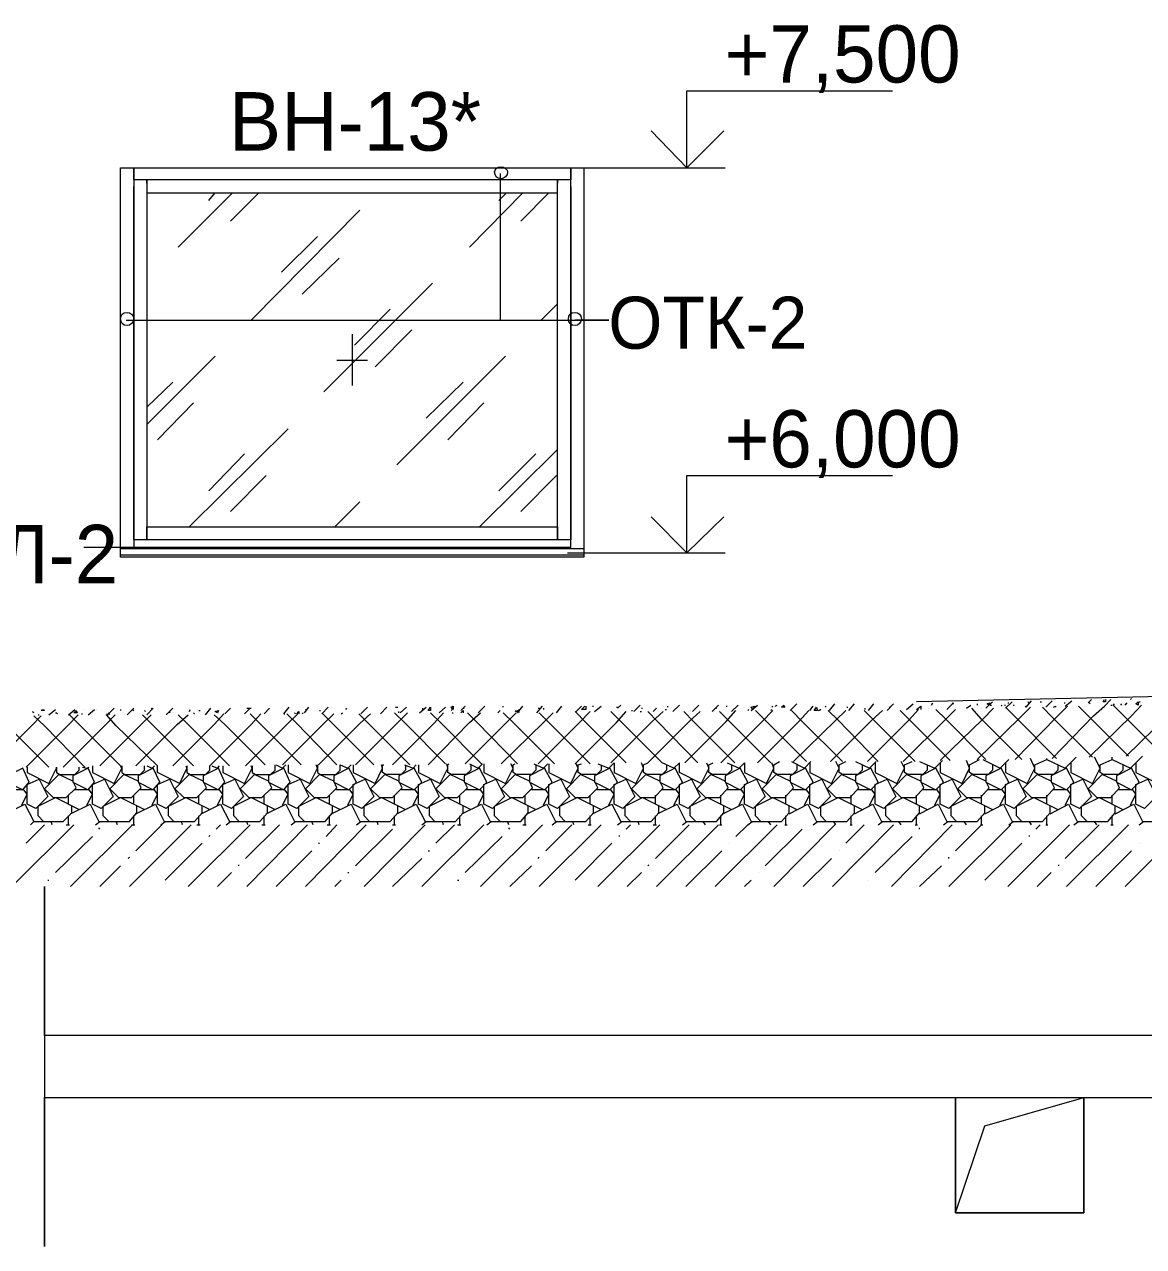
# Model space of a CAD drawing. Header units: millimetres. Extents: x 2294 to 908349, y -83289 to 219220.
# Drawn here: x 433503 to 438004, y -81606 to -76693 of the extents above; entities that cross this region are included whole.
import ezdxf

# ---------------------------------------------------------------- set-up
doc = ezdxf.new("R2010")
doc.units = ezdxf.units.MM
doc.layers.add('PDF _Геометрия', color=7, linetype='Continuous')
doc.layers.add('PDF _Текст', color=7, linetype='Continuous')

msp = doc.modelspace()

# ---------------------------------------------------------------- linework, layer by layer
at = {"layer": 'PDF _Геометрия', "lineweight": 9}
for points in [[(435595.1, -77269.6), (435800.5, -77269.6), (436167.7, -77269.6), (436167.7, -76959.2), (436994, -76959.2)], [(433890.1, -78821.5), (433890.1, -78817.2), (433890.1, -78738.5), (433890.1, -77343.9), (433890.1, -77269.6), (433942.6, -77269.6), (433942.6, -77343.9), (433942.6, -78738.5), (433942.6, -78795.3), (435700, -78795.3), (435700, -78738.5), (435700, -77343.9), (435700, -77269.6), (435752.4, -77269.6), (435752.4, -77343.9), (435752.4, -78738.5), (435752.4, -78817.2), (435752.4, -78821.5)], [(436010.4, -77269.6), (436320.7, -77269.6)], [(433995.1, -77330.8), (433995.1, -77317.7), (433995.1, -77370.2), (435647.5, -77370.2), (435647.5, -77317.7), (435647.5, -77330.8)], [(435647.5, -77317.7), (433995.1, -77317.7)], [(435415.8, -77291.5), (435415.8, -77881.6), (435853, -77881.6), (435717.5, -77881.6)], [(433995.1, -77343.9), (433995.1, -78764.7), (433942.6, -78764.7), (433942.6, -77343.9)], [(434121.8, -77588.8), (434340.4, -77370.2)], [(434244.2, -77400.8), (434270.5, -77370.2)], [(434331.7, -77483.8), (434445.3, -77370.2)], [(435293.4, -77588.8), (435507.6, -77370.2)], [(435411.4, -77400.8), (435442, -77370.2)], [(435498.9, -77483.8), (435612.5, -77370.2)], [(435700, -77343.9), (435700, -78764.7), (435647.5, -78764.7), (435647.5, -77343.9)], [(434414.7, -77881.6), (434851.9, -77440.1)], [(434537.1, -77689.3), (434681.4, -77545)], [(434620.2, -77776.7), (434768.8, -77632.5)], [(434707.6, -78170.2), (435144.8, -77733)], [(435581.9, -77881.6), (435647.5, -77816.1)], [(434830, -77982.2), (434974.3, -77837.9)], [(433912, -77881.6), (435853, -77881.6)], [(434913.1, -78069.6), (435061.7, -77921)], [(434821.3, -77938.5), (434821.3, -78143.9)], [(433995.1, -78301.3), (434270.5, -78025.9)], [(434882.5, -78043.4), (434760.1, -78043.4)], [(435000.5, -78463.1), (435437.7, -78025.9)], [(433995.1, -78231.4), (434100, -78130.8)], [(435118.6, -78275.1), (435267.2, -78130.8)], [(434038.8, -78362.5), (434183, -78213.9)], [(435206, -78362.5), (435350.2, -78213.9)], [(434165.5, -78712.2), (434563.4, -78318.8)], [(435332.8, -78712.2), (435647.5, -78401.9)], [(434244.2, -78568), (434388.5, -78419.4)], [(435411.4, -78568), (435560.1, -78419.4)], [(434331.7, -78651), (434475.9, -78506.8)], [(435498.9, -78651), (435643.1, -78506.8)], [(435686.9, -78817.2), (435831.1, -78817.2), (436167.7, -78817.2), (436167.7, -78506.8), (436994, -78506.8)], [(434751.3, -78712.2), (434851.9, -78611.7)], [(434821.3, -78795.3), (433741.5, -78795.3)], [(435752.4, -78795.3), (435752.4, -78799.7), (435752.4, -78825.9), (433890.1, -78825.9), (433890.1, -78799.7), (433890.1, -78795.3)], [(433890.1, -78799.7), (435752.4, -78799.7)], [(435700, -78764.7), (433942.6, -78764.7)], [(435700, -78795.3), (433942.6, -78795.3), (435700, -78795.3)], [(436010.4, -78817.2), (436320.7, -78817.2)], [(438519.6, -79385.5), (437090.1, -79416.1)], [(437247.5, -81470.7), (437365.5, -81121), (437763.4, -81007.3)]]:
    msp.add_lwpolyline(points, dxfattribs=at)
at = {"layer": 'PDF _Геометрия', "lineweight": 18}
for points in [[(436023.5, -77121), (436167.7, -77269.6), (436316.4, -77121)], [(436023.5, -78672.9), (436167.7, -78817.2), (436316.4, -78672.9)]]:
    msp.add_lwpolyline(points, dxfattribs=at)
at = {"layer": 'PDF _Геометрия', "lineweight": 9}
for points in [[(435752.4, -77269.6), (435752.4, -78834.7), (433890.1, -78834.7), (433890.1, -77269.6)], [(433942.6, -77269.6), (435700, -77269.6), (435700, -77317.7), (433942.6, -77317.7)], [(433995.1, -78712.2), (435647.5, -78712.2), (435647.5, -78764.7), (433995.1, -78764.7)], [(438694.5, -80758.1), (433584.1, -80758.1), (433584.1, -80159.2), (433584.1, -81606.2), (433584.1, -81007.3), (437247.5, -81007.3), (437247.5, -81470.7), (437763.4, -81470.7), (437763.4, -81007.3), (438694.5, -81007.3), (438694.5, -81606.2), (438694.5, -80159.2)], [(437763.4, -81007.3), (437763.4, -81470.7), (437247.5, -81470.7), (437247.5, -81007.3)]]:
    msp.add_lwpolyline(points, close=True, dxfattribs=at)
at = {"layer": 'PDF _Геометрия', "color": 250, "lineweight": 9, "true_color": 0x1d1d1d}
for points in [[(433579.8, -79446.7), (433584.1, -79451), (433571, -79451), (433575.4, -79446.7)], [(433606, -79464.2), (433601.6, -79468.5), (433627.8, -79446.7)], [(433680.3, -79468.5), (433706.5, -79446.7)], [(433745.9, -79446.7), (433745.9, -79446.7)], [(433759, -79468.5), (433785.2, -79446.7)], [(433794, -79446.7), (433794, -79446.7)], [(433846.4, -79468.5), (433842.1, -79459.8), (433837.7, -79468.5), (433863.9, -79442.3)], [(433890.1, -79446.7), (433890.1, -79451)], [(433916.4, -79468.5), (433942.6, -79442.3)], [(433938.2, -79446.7), (433942.6, -79451)], [(433995.1, -79468.5), (434021.3, -79442.3)], [(434012.5, -79442.3), (434016.9, -79446.7), (434016.9, -79442.3)], [(434073.7, -79468.5), (434100, -79442.3)], [(434231.1, -79468.5), (434253, -79442.3)], [(434309.8, -79464.2), (434331.7, -79442.3)], [(434388.5, -79464.2), (434410.4, -79442.3)], [(434397.2, -79442.3), (434397.2, -79442.3)], [(434397.2, -79442.3), (434414.7, -79442.3)], [(434414.7, -79442.3), (434414.7, -79442.3)], [(434467.2, -79464.2), (434489, -79442.3)], [(434545.9, -79464.2), (434550.2, -79464.2), (434545.9, -79464.2), (434567.7, -79437.9)], [(434628.9, -79459.8), (434646.4, -79437.9)], [(434633.3, -79446.7), (434637.7, -79446.7)], [(434698.9, -79464.2), (434725.1, -79437.9)], [(434698.9, -79442.3), (434698.9, -79442.3)], [(434795.1, -79446.7), (434799.4, -79442.3)], [(434856.3, -79464.2), (434882.5, -79437.9)], [(434934.9, -79464.2), (434961.2, -79437.9)], [(434996.1, -79437.9), (434996.1, -79437.9)], [(434996.1, -79437.9), (435004.9, -79437.9)], [(435004.9, -79437.9), (435004.9, -79437.9)], [(435013.6, -79459.8), (435039.9, -79437.9)], [(435092.3, -79459.8), (435118.6, -79437.9)], [(435105.4, -79446.7), (435105.4, -79442.3)], [(435171, -79459.8), (435197.2, -79437.9)], [(435219.1, -79451), (435223.5, -79446.7)], [(435258.4, -79451), (435275.9, -79433.6)], [(435267.2, -79442.3), (435271.6, -79442.3)], [(435328.4, -79459.8), (435354.6, -79433.6)], [(435332.8, -79442.3), (435332.8, -79442.3)], [(435428.9, -79437.9), (435428.9, -79433.6)], [(435485.8, -79459.8), (435507.6, -79433.6)], [(435564.5, -79459.8), (435586.3, -79433.6)], [(435568.8, -79442.3), (435573.2, -79442.3)], [(435590.7, -79442.3), (435590.7, -79446.7)], [(435643.1, -79459.8), (435665, -79433.6)], [(435721.8, -79455.4), (435743.7, -79433.6)], [(435761.2, -79433.6), (435761.2, -79446.7), (435743.7, -79446.7), (435756.8, -79433.6)], [(435752.4, -79446.7), (435752.4, -79446.7)], [(435787.4, -79433.6), (435791.8, -79433.6)], [(435796.1, -79455.4), (435822.4, -79433.6)], [(435883.6, -79437.9), (435887.9, -79437.9)], [(435887.9, -79442.3), (435901.1, -79429.2)], [(435953.5, -79455.4), (435979.8, -79429.2)], [(435984.1, -79442.3), (435988.5, -79442.3)], [(436032.2, -79455.4), (436045.3, -79442.3)], [(436041, -79437.9), (436041, -79437.9)], [(436080.3, -79446.7), (436084.7, -79446.7)], [(436089, -79433.6), (436089, -79437.9)], [(436110.9, -79455.4), (436137.1, -79429.2)], [(436172.1, -79429.2), (436172.1, -79429.2)], [(436172.1, -79429.2), (436172.1, -79429.2)], [(436189.6, -79455.4), (436215.8, -79429.2)], [(436268.3, -79455.4), (436294.5, -79429.2)], [(436281.4, -79442.3), (436285.8, -79442.3)], [(436325.1, -79433.6), (436329.5, -79433.6)], [(436347, -79455.4), (436373.2, -79429.2)], [(436412.5, -79451), (436416.9, -79446.7)], [(436425.7, -79451), (436451.9, -79429.2)], [(436504.3, -79451), (436508.7, -79446.7)], [(436508.7, -79437.9), (436513.1, -79433.6)], [(436521.8, -79433.6), (436530.6, -79429.2)], [(436583, -79451), (436609.3, -79424.8)], [(436661.7, -79451), (436674.8, -79433.6)], [(436696.7, -79451), (436705.4, -79446.7), (436701.1, -79451)], [(436722.9, -79433.6), (436727.3, -79437.9)], [(436740.4, -79451), (436762.3, -79424.8)], [(436740.4, -79446.7), (436744.8, -79446.7)], [(436810.4, -79437.9), (436814.7, -79437.9)], [(436819.1, -79451), (436841, -79424.8)], [(436884.7, -79446.7), (436884.7, -79442.3)], [(436893.4, -79656.5), (437059.5, -79490.4), (437098.9, -79446.7)], [(436897.8, -79451), (436919.6, -79424.8)], [(436972.1, -79451), (436998.3, -79424.8)], [(436976.5, -79433.6), (436976.5, -79433.6)], [(436980.8, -79437.9), (436985.2, -79437.9)], [(437050.8, -79446.7), (437077, -79424.8)], [(437090.1, -79446.7), (437107.6, -79433.6), (437107.6, -79446.7)], [(437138.2, -79442.3), (437138.2, -79442.3)], [(437151.3, -79429.2), (437155.7, -79420.4)], [(437168.8, -79446.7), (437208.2, -79486), (437247.5, -79446.7)], [(437186.3, -79652.1), (437356.8, -79486), (437400.5, -79442.3)], [(437212.5, -79446.7), (437238.8, -79420.4)], [(437234.4, -79420.4), (437238.8, -79424.8)], [(437291.2, -79442.3), (437308.7, -79429.2)], [(437514.2, -79647.8), (437352.4, -79486), (437313.1, -79442.3)], [(437334.9, -79424.8), (437334.9, -79429.2)], [(437334.9, -79647.8), (437505.4, -79481.6), (437549.1, -79437.9)], [(437343.7, -79433.6), (437343.7, -79433.6)], [(437352.4, -79442.3), (437352.4, -79442.3)], [(437369.9, -79442.3), (437396.1, -79416.1)], [(437387.4, -79429.2), (437391.8, -79429.2)], [(437431.1, -79429.2), (437435.5, -79433.6)], [(437444.2, -79429.2), (437448.6, -79429.2)], [(437448.6, -79442.3), (437474.8, -79416.1)], [(437654.1, -79643.4), (437492.3, -79481.6), (437453, -79442.3)], [(437457.3, -79420.4), (437461.7, -79420.4)], [(437479.2, -79429.2), (437483.6, -79429.2)], [(437487.9, -79647.8), (437654.1, -79477.3), (437697.8, -79433.6)], [(437527.3, -79433.6), (437531.7, -79437.9), (437553.5, -79411.7)], [(437540.4, -79420.4), (437540.4, -79416.1)], [(437588.5, -79416.1), (437592.9, -79416.1)], [(437798.3, -79639), (437636.6, -79477.3), (437597.2, -79437.9)], [(437610.4, -79437.9), (437636.6, -79411.7)], [(437636.6, -79643.4), (437802.7, -79472.9), (437846.4, -79433.6), (437872.6, -79407.3)], [(437641, -79437.9), (437649.7, -79433.6), (437649.7, -79437.9)], [(437684.7, -79420.4), (437689, -79420.4)], [(437689, -79433.6), (437715.3, -79411.7)], [(437942.6, -79634.6), (437780.8, -79472.9), (437741.5, -79433.6)], [(437767.7, -79433.6), (437767.7, -79433.6)], [(437780.8, -79420.4), (437794, -79407.3)], [(437785.2, -79420.4), (437789.6, -79424.8)], [(437785.2, -79639), (437955.7, -79472.9), (437995, -79429.2)], [(437850.8, -79407.3), (437850.8, -79416.1), (437842, -79416.1), (437846.4, -79407.3)], [(437872.6, -79429.2), (437877, -79429.2)], [(437881.4, -79424.8), (437885.8, -79429.2)], [(438086.9, -79634.6), (437925.1, -79472.9), (437881.4, -79429.2)], [(437912, -79429.2), (437916.4, -79424.8)], [(437929.5, -79429.2), (437938.2, -79420.4)], [(437933.8, -79634.6), (438104.3, -79468.5), (438143.7, -79424.8)], [(437951.3, -79407.3), (437955.7, -79403)], [(437986.3, -79416.1), (437990.7, -79416.1)], [(433365.6, -79678.4), (433531.7, -79512.2), (433571, -79472.9)], [(433601.6, -79678.4), (433435.5, -79512.2), (433396.2, -79472.9)], [(433509.8, -79678.4), (433675.9, -79512.2), (433719.6, -79468.5)], [(433536, -79455.4), (433540.4, -79459.8)], [(433536, -79459.8), (433536, -79459.8)], [(433745.9, -79678.4), (433584.1, -79512.2), (433540.4, -79472.9)], [(433557.9, -79468.5), (433562.3, -79468.5)], [(433627.8, -79459.8), (433632.2, -79459.8), (433636.6, -79464.2)], [(433658.4, -79678.4), (433824.6, -79512.2), (433868.3, -79468.5)], [(433776.5, -79674), (433776.5, -79700.2), (433863.9, -79743.9), (433894.5, -79682.7), (433890.1, -79674), (433728.4, -79512.2), (433684.7, -79468.5)], [(433697.8, -79455.4), (433702.2, -79451)], [(433732.8, -79464.2), (433737.1, -79464.2)], [(433807.1, -79674), (433973.2, -79507.9), (434012.5, -79468.5)], [(433828.9, -79468.5), (433828.9, -79468.5)], [(433833.3, -79464.2), (433837.7, -79468.5)], [(434152.4, -79674), (434156.8, -79682.7), (434126.2, -79743.9), (434038.8, -79700.2), (434038.8, -79674), (433872.7, -79512.2), (433833.3, -79468.5)], [(433951.3, -79674), (434117.5, -79507.9), (434161.2, -79468.5)], [(434183, -79674), (434016.9, -79507.9), (433977.6, -79468.5)], [(433986.3, -79451), (433990.7, -79455.4)], [(434073.7, -79464.2), (434073.7, -79464.2)], [(434086.9, -79455.4), (434086.9, -79459.8)], [(434100, -79674), (434266.1, -79507.9), (434305.4, -79464.2)], [(434327.3, -79674), (434161.2, -79507.9), (434121.8, -79468.5)], [(434152.4, -79468.5), (434152.4, -79468.5)], [(434156.8, -79674), (434156.8, -79700.2), (434169.9, -79709), (434231.1, -79709), (434248.6, -79691.5), (434248.6, -79674), (434414.7, -79507.9), (434454.1, -79464.2)], [(434161.2, -79455.4), (434161.2, -79455.4)], [(434165.5, -79455.4), (434169.9, -79451), (434165.5, -79451)], [(434183, -79459.8), (434187.4, -79464.2)], [(434200.5, -79451), (434200.5, -79451)], [(434204.9, -79451), (434209.3, -79451)], [(434471.6, -79669.6), (434309.8, -79507.9), (434266.1, -79468.5)], [(434283.6, -79464.2), (434283.6, -79464.2)], [(434392.9, -79674), (434559, -79507.9), (434602.7, -79464.2)], [(434615.8, -79669.6), (434454.1, -79507.9), (434410.4, -79464.2)], [(434541.5, -79459.8), (434541.5, -79459.8)], [(434541.5, -79669.6), (434707.6, -79503.5), (434747, -79464.2)], [(434760.1, -79669.6), (434598.3, -79503.5), (434559, -79464.2)], [(434589.6, -79459.8), (434594, -79464.2)], [(434598.3, -79464.2), (434607.1, -79455.4), (434607.1, -79464.2)], [(434620.2, -79464.2), (434624.6, -79459.8)], [(434685.8, -79669.6), (434851.9, -79503.5), (434895.6, -79464.2)], [(434690.1, -79451), (434694.5, -79451)], [(434908.7, -79669.6), (434742.6, -79503.5), (434703.3, -79464.2)], [(434777.6, -79464.2), (434781.9, -79459.8)], [(434834.4, -79669.6), (435000.5, -79503.5), (435044.2, -79459.8)], [(435053, -79669.6), (434886.9, -79503.5), (434847.5, -79464.2)], [(434983, -79669.6), (435149.2, -79503.5), (435188.5, -79459.8)], [(435197.2, -79665.3), (435035.5, -79503.5), (434991.8, -79459.8)], [(435009.3, -79459.8), (435009.3, -79455.4)], [(435127.3, -79669.6), (435293.4, -79499.1), (435337.1, -79459.8)], [(435341.5, -79665.3), (435179.8, -79503.5), (435136, -79459.8)], [(435223.5, -79459.8), (435227.8, -79459.8)], [(435258.4, -79459.8), (435267.2, -79451), (435267.2, -79459.8)], [(435275.9, -79665.3), (435442, -79499.1), (435481.4, -79459.8)], [(435485.8, -79665.3), (435324, -79499.1), (435284.7, -79459.8)], [(435407.1, -79459.8), (435415.8, -79451)], [(435420.2, -79665.3), (435590.7, -79499.1), (435630, -79459.8)], [(435634.4, -79665.3), (435468.3, -79499.1), (435428.9, -79459.8)], [(435477, -79455.4), (435481.4, -79451)], [(435568.8, -79665.3), (435734.9, -79499.1), (435778.7, -79455.4)], [(435778.7, -79665.3), (435612.5, -79499.1), (435573.2, -79459.8)], [(435682.5, -79455.4), (435682.5, -79455.4)], [(435717.5, -79665.3), (435883.6, -79499.1), (435922.9, -79455.4)], [(435922.9, -79660.9), (435761.2, -79499.1), (435717.5, -79455.4)], [(435861.7, -79660.9), (436027.8, -79494.8), (436071.6, -79455.4)], [(436246.4, -79660.9), (436255.2, -79682.7), (436224.6, -79743.9), (436137.1, -79700.2), (436137.1, -79660.9), (436115.3, -79682.7), (436067.2, -79660.9), (435905.4, -79499.1), (435861.7, -79455.4)], [(435874.8, -79455.4), (435874.8, -79455.4)], [(435944.8, -79451), (435949.2, -79451)], [(435979.8, -79455.4), (435984.1, -79455.4)], [(436084.7, -79669.6), (436084.7, -79691.5), (436067.2, -79709), (436006, -79709), (435992.9, -79700.2), (435992.9, -79669.6), (436010.4, -79660.9), (436176.5, -79494.8), (436220.2, -79455.4)], [(436211.4, -79660.9), (436049.7, -79494.8), (436010.4, -79455.4)], [(436360.1, -79660.9), (436194, -79494.8), (436154.6, -79455.4)], [(436159, -79660.9), (436325.1, -79494.8), (436364.5, -79451)], [(436180.8, -79451), (436180.8, -79451)], [(436277, -79455.4), (436277, -79455.4)], [(436504.3, -79660.9), (436338.2, -79494.8), (436298.9, -79455.4)], [(436303.2, -79660.9), (436469.4, -79494.8), (436513.1, -79451)], [(436648.6, -79656.5), (436486.9, -79494.8), (436443.1, -79451)], [(436451.9, -79660.9), (436618, -79494.8), (436657.3, -79451)], [(436792.9, -79656.5), (436631.1, -79494.8), (436587.4, -79451)], [(436596.1, -79656.5), (436766.6, -79490.4), (436806, -79451)], [(436937.1, -79656.5), (436775.4, -79490.4), (436736, -79451)], [(436744.8, -79656.5), (436910.9, -79490.4), (436954.6, -79451)], [(437085.8, -79656.5), (436919.6, -79490.4), (436880.3, -79451)], [(437225.7, -79652.1), (437063.9, -79490.4), (437024.6, -79451)], [(437037.7, -79656.5), (437208.2, -79486), (437369.9, -79647.8)], [(437448.6, -79660.9), (437448.6, -79700.2), (437536, -79743.9), (437566.6, -79682.7), (437549.1, -79643.4)], [(437658.4, -79669.6), (437658.4, -79691.5), (437641, -79709), (437579.7, -79709), (437566.6, -79700.2), (437566.6, -79669.6), (437614.7, -79647.8), (437614.7, -79643.4)], [(437614.7, -79647.8), (437689, -79682.7), (437732.8, -79639)], [(437710.9, -79660.9), (437710.9, -79700.2), (437798.3, -79743.9), (437828.9, -79682.7), (437807.1, -79639)], [(437920.7, -79669.6), (437920.7, -79691.5), (437903.2, -79709), (437842, -79709), (437828.9, -79700.2), (437828.9, -79669.6), (437877, -79647.8), (437877, -79639)], [(437877, -79647.8), (437951.3, -79682.7), (437999.4, -79634.6)], [(437973.2, -79660.9), (437973.2, -79700.2), (438060.6, -79743.9), (438091.2, -79682.7), (438069.4, -79634.6)], [(433514.2, -79678.4), (433514.2, -79700.2), (433601.6, -79743.9), (433632.2, -79682.7), (433632.2, -79678.4), (433632.2, -79700.2), (433645.3, -79709), (433706.5, -79709), (433724, -79691.5), (433724, -79678.4)], [(433737.1, -79678.4), (433754.6, -79682.7), (433763.4, -79678.4)], [(433894.5, -79674), (433894.5, -79700.2), (433907.6, -79709), (433968.8, -79709), (433986.3, -79691.5), (433986.3, -79674)], [(433995.1, -79674), (434016.9, -79682.7), (434025.7, -79674)], [(434257.4, -79674), (434279.2, -79682.7), (434288, -79674)], [(434301.1, -79674), (434301.1, -79700.2), (434388.5, -79743.9), (434419.1, -79682.7), (434414.7, -79674)], [(434419.1, -79674), (434419.1, -79700.2), (434432.2, -79709), (434493.4, -79709), (434510.9, -79691.5), (434510.9, -79669.6)], [(434515.3, -79669.6), (434541.5, -79682.7), (434554.6, -79669.6)], [(434563.4, -79669.6), (434563.4, -79700.2), (434650.8, -79743.9), (434681.4, -79682.7), (434677, -79669.6)], [(434681.4, -79669.6), (434681.4, -79700.2), (434694.5, -79709), (434755.7, -79709), (434773.2, -79691.5), (434773.2, -79669.6), (434803.8, -79682.7), (434816.9, -79669.6)], [(434825.7, -79669.6), (434825.7, -79700.2), (434913.1, -79743.9), (434943.7, -79682.7), (434939.3, -79669.6)], [(435035.5, -79669.6), (435035.5, -79691.5), (435018, -79709), (434956.8, -79709), (434943.7, -79700.2), (434943.7, -79669.6), (434948.1, -79669.6)], [(435031.1, -79669.6), (435066.1, -79682.7), (435079.2, -79669.6)], [(435088, -79669.6), (435088, -79700.2), (435175.4, -79743.9), (435206, -79682.7), (435201.6, -79665.3)], [(435297.8, -79669.6), (435297.8, -79691.5), (435280.3, -79709), (435219.1, -79709), (435206, -79700.2), (435206, -79669.6), (435210.4, -79665.3)], [(435293.4, -79665.3), (435328.4, -79682.7), (435345.9, -79665.3)], [(435350.2, -79665.3), (435350.2, -79700.2), (435437.7, -79743.9), (435468.3, -79682.7), (435459.5, -79665.3)], [(435560.1, -79669.6), (435560.1, -79691.5), (435542.6, -79709), (435481.4, -79709), (435468.3, -79700.2), (435468.3, -79669.6), (435477, -79665.3)], [(435551.3, -79665.3), (435590.7, -79682.7), (435608.2, -79665.3)], [(435612.5, -79665.3), (435612.5, -79700.2), (435700, -79743.9), (435730.6, -79682.7), (435721.8, -79665.3)], [(435822.4, -79669.6), (435822.4, -79691.5), (435804.9, -79709), (435743.7, -79709), (435730.6, -79700.2), (435730.6, -79669.6), (435743.7, -79665.3)], [(435809.3, -79665.3), (435853, -79682.7), (435874.8, -79660.9), (435874.8, -79700.2), (435962.3, -79743.9), (435992.9, -79682.7), (435984.1, -79660.9)], [(436347, -79669.6), (436347, -79691.5), (436329.5, -79709), (436268.3, -79709), (436255.2, -79700.2), (436255.2, -79669.6), (436272.6, -79660.9)], [(436329.5, -79660.9), (436377.6, -79682.7), (436399.4, -79660.9), (436399.4, -79700.2), (436486.9, -79743.9), (436517.5, -79682.7), (436508.7, -79660.9)], [(436609.3, -79669.6), (436609.3, -79691.5), (436591.8, -79709), (436530.6, -79709), (436517.5, -79700.2), (436517.5, -79669.6), (436539.3, -79656.5)], [(436587.4, -79656.5), (436639.9, -79682.7), (436666.1, -79656.5)], [(436661.7, -79660.9), (436661.7, -79700.2), (436749.1, -79743.9), (436779.8, -79682.7), (436766.6, -79656.5)], [(436871.6, -79669.6), (436871.6, -79691.5), (436854.1, -79709), (436792.9, -79709), (436779.8, -79700.2), (436779.8, -79669.6), (436806, -79656.5)], [(436845.3, -79656.5), (436902.2, -79682.7), (436928.4, -79656.5)], [(436924, -79660.9), (436924, -79700.2), (437011.4, -79743.9), (437042, -79682.7), (437028.9, -79656.5)], [(437133.8, -79669.6), (437133.8, -79691.5), (437116.4, -79709), (437055.2, -79709), (437042, -79700.2), (437042, -79669.6), (437072.6, -79656.5)], [(437103.2, -79656.5), (437164.4, -79682.7), (437195.1, -79652.1)], [(437186.3, -79660.9), (437186.3, -79700.2), (437273.7, -79743.9), (437304.3, -79682.7), (437291.2, -79652.1)], [(437396.1, -79669.6), (437396.1, -79691.5), (437378.7, -79709), (437317.5, -79709), (437304.3, -79700.2), (437304.3, -79669.6), (437343.7, -79647.8)], [(437356.8, -79647.8), (437426.7, -79682.7), (437461.7, -79647.8)], [(433492.3, -79831.4), (433514.2, -79787.7), (433501.1, -79770.2), (433444.2, -79770.2)], [(433680.3, -79827), (433680.3, -79792)], [(433754.6, -79831.4), (433776.5, -79787.7), (433763.4, -79770.2), (433706.5, -79770.2)], [(433942.6, -79827), (433942.6, -79792)], [(434016.9, -79831.4), (434038.8, -79787.7), (434025.7, -79770.2), (433968.8, -79770.2)], [(434204.9, -79827), (434204.9, -79792)], [(434279.2, -79831.4), (434301.1, -79787.7), (434288, -79770.2), (434231.1, -79770.2)], [(434467.2, -79827), (434467.2, -79792)], [(434541.5, -79831.4), (434563.4, -79787.7), (434550.2, -79770.2), (434493.4, -79770.2)], [(434729.5, -79827), (434729.5, -79792)], [(434803.8, -79831.4), (434825.7, -79787.7), (434812.5, -79770.2), (434755.7, -79770.2)], [(434991.8, -79827), (434991.8, -79792)], [(435066.1, -79831.4), (435088, -79787.7), (435074.8, -79770.2), (435018, -79770.2)], [(435254.1, -79827), (435254.1, -79792)], [(435328.4, -79831.4), (435350.2, -79787.7), (435337.1, -79770.2), (435280.3, -79770.2)], [(435516.4, -79827), (435516.4, -79792)], [(435590.7, -79831.4), (435612.5, -79787.7), (435599.4, -79770.2), (435542.6, -79770.2)], [(435778.7, -79827), (435778.7, -79792)], [(435853, -79831.4), (435874.8, -79787.7), (435861.7, -79770.2), (435804.9, -79770.2)], [(436041, -79827), (436041, -79792)], [(436115.3, -79831.4), (436137.1, -79787.7), (436124, -79770.2), (436067.2, -79770.2)], [(436303.2, -79827), (436303.2, -79792)], [(436377.6, -79831.4), (436399.4, -79787.7), (436386.3, -79770.2), (436329.5, -79770.2)], [(436565.5, -79827), (436565.5, -79792)], [(436639.9, -79831.4), (436661.7, -79787.7), (436648.6, -79770.2), (436591.8, -79770.2)], [(436827.8, -79827), (436827.8, -79792)], [(436902.2, -79831.4), (436924, -79787.7), (436910.9, -79770.2), (436854.1, -79770.2)], [(437090.1, -79827), (437090.1, -79792)], [(437164.4, -79831.4), (437186.3, -79787.7), (437173.2, -79770.2), (437116.4, -79770.2)], [(437352.4, -79827), (437352.4, -79792)], [(437426.7, -79831.4), (437448.6, -79787.7), (437435.5, -79770.2), (437378.7, -79770.2)], [(437614.7, -79827), (437614.7, -79792)], [(437689, -79831.4), (437710.9, -79787.7), (437697.8, -79770.2), (437641, -79770.2)], [(437877, -79827), (437877, -79792)], [(437951.3, -79831.4), (437973.2, -79787.7), (437960.1, -79770.2), (437903.2, -79770.2)], [(433426.8, -79866.3), (433505.4, -79827), (433540.4, -79896.9)], [(433527.3, -79910.1), (433540.4, -79896.9), (433658.4, -79896.9), (433693.4, -79862), (433693.4, -79835.7)], [(433579.8, -79896.9), (433557.9, -79875.1), (433557.9, -79835.7), (433627.8, -79800.8), (433724, -79848.9)], [(433689, -79866.3), (433767.7, -79827), (433802.7, -79896.9)], [(433789.6, -79910.1), (433807.1, -79896.9), (433925.1, -79896.9), (433955.7, -79862), (433955.7, -79835.7)], [(433842.1, -79896.9), (433820.2, -79875.1), (433820.2, -79835.7), (433890.1, -79800.8), (433986.3, -79848.9)], [(433951.3, -79866.3), (434030, -79827), (434065, -79896.9)], [(434051.9, -79910.1), (434069.4, -79896.9), (434187.4, -79896.9), (434218, -79862), (434218, -79835.7)], [(434104.3, -79896.9), (434082.5, -79875.1), (434082.5, -79835.7), (434152.4, -79800.8), (434248.6, -79848.9)], [(434213.6, -79866.3), (434292.3, -79827), (434327.3, -79896.9)], [(434314.2, -79910.1), (434331.7, -79896.9), (434449.7, -79896.9), (434480.3, -79862), (434480.3, -79835.7)], [(434366.6, -79896.9), (434344.8, -79875.1), (434344.8, -79835.7), (434414.7, -79800.8), (434510.9, -79848.9)], [(434475.9, -79866.3), (434554.6, -79827), (434589.6, -79896.9)], [(434576.5, -79910.1), (434594, -79896.9), (434712, -79896.9), (434742.6, -79862), (434742.6, -79835.7)], [(434628.9, -79896.9), (434607.1, -79875.1), (434607.1, -79835.7), (434677, -79800.8), (434773.2, -79848.9)], [(434738.2, -79866.3), (434816.9, -79827), (434851.9, -79896.9)], [(434838.8, -79910.1), (434856.3, -79896.9), (434974.3, -79896.9), (435004.9, -79862), (435004.9, -79835.7)], [(434891.2, -79896.9), (434869.4, -79875.1), (434869.4, -79835.7), (434939.3, -79800.8), (435035.5, -79848.9)], [(435000.5, -79866.3), (435079.2, -79827), (435114.2, -79896.9)], [(435101.1, -79910.1), (435118.6, -79896.9), (435236.6, -79896.9), (435267.2, -79862), (435267.2, -79835.7)], [(435153.5, -79896.9), (435131.7, -79875.1), (435131.7, -79835.7), (435201.6, -79800.8), (435297.8, -79848.9)], [(435262.8, -79866.3), (435341.5, -79827), (435376.5, -79896.9)], [(435363.4, -79910.1), (435380.8, -79896.9), (435498.9, -79896.9), (435529.5, -79862), (435529.5, -79835.7)], [(435415.8, -79896.9), (435394, -79875.1), (435394, -79835.7), (435463.9, -79800.8), (435560.1, -79848.9)], [(435525.1, -79866.3), (435603.8, -79827), (435638.8, -79896.9)], [(435625.7, -79910.1), (435643.1, -79896.9), (435761.2, -79896.9), (435791.8, -79862), (435791.8, -79835.7)], [(435678.1, -79896.9), (435656.3, -79875.1), (435656.3, -79835.7), (435726.2, -79800.8), (435822.4, -79848.9)], [(435787.4, -79866.3), (435866.1, -79827), (435901.1, -79896.9)], [(435887.9, -79910.1), (435905.4, -79896.9), (436023.5, -79896.9), (436054.1, -79862), (436054.1, -79835.7)], [(435940.4, -79896.9), (435918.6, -79875.1), (435918.6, -79835.7), (435988.5, -79800.8), (436084.7, -79848.9)], [(436049.7, -79866.3), (436128.4, -79827), (436163.4, -79896.9)], [(436150.2, -79910.1), (436167.7, -79896.9), (436285.8, -79896.9), (436316.4, -79862), (436316.4, -79835.7)], [(436202.7, -79896.9), (436180.8, -79875.1), (436180.8, -79835.7), (436250.8, -79800.8), (436347, -79848.9)], [(436312, -79866.3), (436390.7, -79827), (436425.7, -79896.9)], [(436364.5, -79958.1), (436412.5, -79910.1), (436430, -79896.9), (436548.1, -79896.9), (436578.7, -79862), (436578.7, -79835.7)], [(436465, -79896.9), (436443.1, -79875.1), (436443.1, -79835.7), (436513.1, -79800.8), (436609.3, -79848.9)], [(436578.7, -79866.3), (436653, -79827), (436687.9, -79896.9)], [(436674.8, -79910.1), (436692.3, -79896.9), (436810.4, -79896.9), (436841, -79862), (436841, -79835.7)], [(436727.3, -79896.9), (436705.4, -79875.1), (436705.4, -79835.7), (436775.4, -79800.8), (436871.6, -79848.9)], [(436841, -79866.3), (436915.3, -79827), (436950.2, -79896.9)], [(436937.1, -79910.1), (436954.6, -79896.9), (437072.6, -79896.9), (437103.2, -79862), (437103.2, -79835.7)], [(436989.6, -79896.9), (436967.7, -79875.1), (436967.7, -79835.7), (437037.7, -79800.8), (437133.8, -79848.9)], [(437103.2, -79866.3), (437177.6, -79827), (437212.5, -79896.9)], [(437199.4, -79910.1), (437216.9, -79896.9), (437334.9, -79896.9), (437365.5, -79862), (437365.5, -79835.7)], [(437251.9, -79896.9), (437230, -79875.1), (437230, -79835.7), (437300, -79800.8), (437396.1, -79848.9)], [(437365.5, -79866.3), (437439.9, -79827), (437474.8, -79896.9)], [(437461.7, -79910.1), (437479.2, -79896.9), (437597.2, -79896.9), (437627.8, -79862), (437627.8, -79835.7)], [(437514.2, -79896.9), (437492.3, -79875.1), (437492.3, -79835.7), (437562.3, -79800.8), (437658.4, -79848.9)], [(437627.8, -79866.3), (437702.2, -79827), (437737.1, -79896.9)], [(437724, -79910.1), (437741.5, -79896.9), (437859.5, -79896.9), (437890.1, -79862), (437890.1, -79835.7)], [(437776.5, -79896.9), (437754.6, -79875.1), (437754.6, -79835.7), (437824.6, -79800.8), (437920.7, -79848.9)], [(437890.1, -79866.3), (437964.4, -79827), (437999.4, -79896.9)], [(437986.3, -79910.1), (438003.8, -79896.9), (438121.8, -79896.9), (438152.4, -79862), (438152.4, -79835.7)], [(433680.3, -79910.1), (433680.3, -79875.1)], [(433942.6, -79910.1), (433942.6, -79875.1)], [(434204.9, -79910.1), (434204.9, -79875.1)], [(434467.2, -79910.1), (434467.2, -79875.1)], [(434729.5, -79910.1), (434729.5, -79875.1)], [(434991.8, -79910.1), (434991.8, -79875.1)], [(435254.1, -79910.1), (435254.1, -79875.1)], [(435516.4, -79910.1), (435516.4, -79875.1)], [(435778.7, -79910.1), (435778.7, -79875.1)], [(436041, -79910.1), (436041, -79875.1)], [(436303.2, -79910.1), (436303.2, -79875.1)], [(436565.5, -79910.1), (436565.5, -79875.1)], [(436827.8, -79910.1), (436827.8, -79875.1)], [(437090.1, -79910.1), (437090.1, -79875.1)], [(437247.5, -80015), (437352.4, -79910.1), (437352.4, -79875.1)], [(437614.7, -79910.1), (437614.7, -79875.1)], [(437877, -79910.1), (437877, -79875.1)], [(433453, -80159.2), (433702.2, -79910.1)], [(433509.8, -79984.4), (433584.1, -79910.1)], [(433614.7, -79910.1), (433610.4, -79896.9)], [(433671.6, -79910.1), (433680.3, -79910.1), (433684.7, -79910.1)], [(433689, -80159.2), (433938.2, -79910.1)], [(433802.7, -79927.5), (433807.1, -79923.2)], [(433877, -79910.1), (433872.7, -79896.9)], [(433925.1, -80159.2), (434174.3, -79910.1)], [(433933.9, -79910.1), (433942.6, -79910.1), (433947, -79910.1)], [(433951.3, -80015), (434056.3, -79910.1)], [(434139.3, -79910.1), (434134.9, -79896.9)], [(434161.2, -80159.2), (434410.4, -79910.1)], [(434196.2, -79910.1), (434204.9, -79910.1), (434209.3, -79910.1)], [(434274.8, -79927.5), (434292.3, -79910.1)], [(434392.9, -80045.6), (434528.4, -79910.1)], [(434401.6, -79910.1), (434397.2, -79896.9)], [(434397.2, -80159.2), (434642.1, -79910.1)], [(434458.4, -79910.1), (434467.2, -79910.1), (434471.6, -79910.1)], [(434633.3, -80159.2), (434878.1, -79910.1)], [(434663.9, -79910.1), (434659.5, -79896.9)], [(434716.4, -79958.1), (434760.1, -79910.1)], [(434720.7, -79910.1), (434729.5, -79910.1), (434733.9, -79910.1)], [(434834.4, -80076.2), (434983, -79927.5)], [(434869.4, -80159.2), (435114.2, -79910.1)], [(434926.2, -79910.1), (434921.8, -79896.9)], [(434983, -79910.1), (434991.8, -79910.1), (434996.1, -79910.1)], [(435101.1, -80159.2), (435350.2, -79910.1)], [(435157.9, -79984.4), (435232.2, -79910.1)], [(435188.5, -79910.1), (435184.1, -79896.9)], [(435245.3, -79910.1), (435254.1, -79910.1), (435258.4, -79910.1)], [(435337.1, -80159.2), (435586.3, -79910.1)], [(435450.8, -79910.1), (435446.4, -79896.9)], [(435450.8, -79927.5), (435455.2, -79923.2)], [(435507.6, -79910.1), (435516.4, -79910.1), (435520.7, -79910.1)], [(435573.2, -80159.2), (435822.4, -79910.1)], [(435599.4, -80015), (435704.3, -79910.1)], [(435713.1, -79910.1), (435708.7, -79896.9)], [(435769.9, -79910.1), (435778.7, -79910.1), (435783, -79910.1)], [(435809.3, -80159.2), (436058.4, -79910.1)], [(435922.9, -79927.5), (435940.4, -79910.1)], [(435975.4, -79910.1), (435971, -79896.9)], [(436032.2, -79910.1), (436041, -79910.1), (436045.3, -79910.1)], [(436041, -80045.6), (436176.5, -79910.1)], [(436045.3, -80159.2), (436294.5, -79910.1)], [(436242, -79910.1), (436233.3, -79896.9)], [(436281.4, -80159.2), (436530.6, -79910.1)], [(436298.9, -79910.1), (436303.2, -79910.1), (436307.6, -79910.1)], [(436482.5, -80076.2), (436631.1, -79927.5)], [(436504.3, -79910.1), (436495.6, -79896.9)], [(436517.5, -80159.2), (436762.3, -79910.1)], [(436561.2, -79910.1), (436565.5, -79910.1), (436569.9, -79910.1)], [(436753.5, -80159.2), (436998.3, -79910.1)], [(436766.6, -79910.1), (436757.9, -79896.9)], [(436806, -79984.4), (436880.3, -79910.1)], [(436823.5, -79910.1), (436827.8, -79910.1), (436832.2, -79910.1)], [(436989.6, -80159.2), (437234.4, -79910.1)], [(437028.9, -79910.1), (437020.2, -79896.9)], [(437085.8, -79910.1), (437090.1, -79910.1), (437094.5, -79910.1)], [(437103.2, -79927.5), (437103.2, -79923.2)], [(437221.3, -80159.2), (437470.5, -79910.1)], [(437291.2, -79910.1), (437282.5, -79896.9)], [(437348.1, -79910.1), (437352.4, -79910.1), (437356.8, -79910.1)], [(437457.3, -80159.2), (437706.5, -79910.1)], [(437553.5, -79910.1), (437544.8, -79896.9)], [(437571, -79927.5), (437588.5, -79910.1)], [(437610.4, -79910.1), (437614.7, -79910.1), (437619.1, -79910.1)], [(437689, -80045.6), (437824.6, -79910.1)], [(437693.4, -80159.2), (437942.6, -79910.1)], [(437815.8, -79910.1), (437807.1, -79896.9)], [(437872.6, -79910.1), (437877, -79910.1), (437881.4, -79910.1)], [(437929.5, -80159.2), (438178.7, -79910.1)], [(433627.8, -80102.4), (433776.5, -79958.1)], [(434069.4, -80133), (434218, -79984.4)], [(434244.2, -79958.1), (434248.6, -79953.8)], [(434685.8, -79984.4), (434690.1, -79984.4)], [(435275.9, -80102.4), (435424.6, -79958.1)], [(435717.5, -80133), (435866.1, -79984.4)], [(435896.7, -79958.1), (435896.7, -79953.8)], [(436338.2, -79984.4), (436338.2, -79984.4)], [(436924, -80102.4), (437072.6, -79958.1)], [(437365.5, -80133), (437514.2, -79984.4)], [(437544.8, -79958.1), (437544.8, -79953.8)], [(437986.3, -79984.4), (437986.3, -79984.4)], [(434515.3, -80159.2), (434659.5, -80015)], [(435127.3, -80015), (435131.7, -80015)], [(436163.4, -80159.2), (436307.6, -80015)], [(436779.8, -80015), (436779.8, -80015)], [(437811.4, -80159.2), (437955.7, -80015)], [(433807.1, -80159.2), (433890.1, -80076.2)], [(433920.7, -80045.6), (433925.1, -80041.2)], [(434362.3, -80076.2), (434366.6, -80071.8)], [(434983, -80159.2), (435101.1, -80045.6)], [(435455.2, -80159.2), (435542.6, -80076.2)], [(435568.8, -80045.6), (435573.2, -80041.2)], [(436010.4, -80076.2), (436014.7, -80071.8)], [(436635.5, -80159.2), (436749.1, -80045.6)], [(437103.2, -80159.2), (437190.7, -80076.2)], [(437221.3, -80045.6), (437221.3, -80041.2)], [(437662.8, -80076.2), (437662.8, -80071.8)], [(433597.2, -80133), (433601.6, -80133)], [(434279.2, -80159.2), (434336, -80102.4)], [(434751.3, -80159.2), (434777.6, -80133)], [(434803.8, -80102.4), (434808.2, -80102.4)], [(435245.3, -80133), (435249.7, -80133)], [(435927.3, -80159.2), (435984.1, -80102.4)], [(436399.4, -80159.2), (436425.7, -80133)], [(436456.3, -80102.4), (436456.3, -80102.4)], [(436897.8, -80133), (436897.8, -80133)], [(437575.4, -80159.2), (437632.2, -80102.4)]]:
    msp.add_lwpolyline(points, dxfattribs=at)
for points in [[(435136, -79437.9), (435136, -79451), (435127.3, -79451)], [(435227.8, -79433.6), (435227.8, -79446.7), (435219.1, -79437.9)], [(435494.5, -79446.7), (435490.1, -79459.8), (435481.4, -79455.4)], [(436438.8, -79433.6), (436434.4, -79446.7), (436425.7, -79437.9)], [(436556.8, -79429.2), (436561.2, -79437.9), (436548.1, -79437.9)], [(436687.9, -79437.9), (436692.3, -79451), (436679.2, -79451)], [(437387.4, -79420.4), (437383, -79429.2), (437374.3, -79424.8)], [(437981.9, -79416.1), (437981.9, -79429.2), (437973.2, -79424.8)], [(433710.9, -79451), (433715.3, -79459.8), (433702.2, -79459.8)], [(434283.6, -79451), (434279.2, -79459.8), (434270.5, -79455.4)], [(433435.5, -79713.3), (433435.5, -79739.6), (433496.7, -79770.2), (433522.9, -79739.6), (433496.7, -79682.7)], [(433697.8, -79713.3), (433697.8, -79739.6), (433759, -79770.2), (433785.2, -79739.6), (433759, -79682.7)], [(433960.1, -79713.3), (433960.1, -79739.6), (434021.3, -79770.2), (434047.5, -79739.6), (434021.3, -79682.7)], [(434222.4, -79713.3), (434222.4, -79739.6), (434283.6, -79770.2), (434309.8, -79739.6), (434283.6, -79682.7)], [(434484.7, -79713.3), (434484.7, -79739.6), (434545.9, -79770.2), (434572.1, -79739.6), (434545.9, -79682.7)], [(434747, -79713.3), (434747, -79739.6), (434808.2, -79770.2), (434838.8, -79739.6), (434808.2, -79682.7)], [(435009.3, -79713.3), (435009.3, -79739.6), (435070.5, -79770.2), (435101.1, -79739.6), (435070.5, -79682.7)], [(435271.6, -79713.3), (435271.6, -79739.6), (435332.8, -79770.2), (435363.4, -79739.6), (435332.8, -79682.7)], [(435533.9, -79713.3), (435533.9, -79739.6), (435595.1, -79770.2), (435625.7, -79739.6), (435595.1, -79682.7)], [(435796.1, -79713.3), (435796.1, -79739.6), (435857.3, -79770.2), (435887.9, -79739.6), (435857.3, -79682.7)], [(436058.4, -79713.3), (436058.4, -79739.6), (436119.6, -79770.2), (436150.2, -79739.6), (436119.6, -79682.7)], [(436320.7, -79713.3), (436320.7, -79739.6), (436381.9, -79770.2), (436412.5, -79739.6), (436381.9, -79682.7)], [(436583, -79713.3), (436583, -79739.6), (436644.2, -79770.2), (436674.8, -79739.6), (436644.2, -79682.7)], [(436845.3, -79713.3), (436845.3, -79739.6), (436906.5, -79770.2), (436937.1, -79739.6), (436906.5, -79682.7)], [(437107.6, -79713.3), (437107.6, -79739.6), (437168.8, -79770.2), (437199.4, -79739.6), (437168.8, -79682.7)], [(437369.9, -79713.3), (437369.9, -79739.6), (437431.1, -79770.2), (437461.7, -79739.6), (437431.1, -79682.7)], [(437632.2, -79713.3), (437632.2, -79739.6), (437693.4, -79770.2), (437724, -79739.6), (437693.4, -79682.7)], [(437894.5, -79713.3), (437894.5, -79739.6), (437955.7, -79770.2), (437986.3, -79739.6), (437955.7, -79682.7)], [(433514.2, -79827), (433514.2, -79748.3), (433562.3, -79726.5), (433597.2, -79796.4), (433549.2, -79844.5)], [(433671.6, -79800.8), (433710.9, -79761.4), (433697.8, -79735.2), (433641, -79709), (433584.1, -79765.8), (433619.1, -79800.8)], [(433776.5, -79827), (433776.5, -79748.3), (433824.6, -79726.5), (433859.5, -79796.4), (433811.5, -79844.5)], [(433933.9, -79800.8), (433973.2, -79761.4), (433960.1, -79735.2), (433903.3, -79709), (433846.4, -79765.8), (433881.4, -79800.8)], [(434038.8, -79827), (434038.8, -79748.3), (434086.9, -79726.5), (434121.8, -79796.4), (434073.7, -79844.5)], [(434196.2, -79800.8), (434235.5, -79761.4), (434222.4, -79735.2), (434165.5, -79709), (434108.7, -79765.8), (434143.7, -79800.8)], [(434301.1, -79827), (434301.1, -79748.3), (434349.2, -79726.5), (434384.1, -79796.4), (434336, -79844.5)], [(434458.4, -79800.8), (434497.8, -79761.4), (434484.7, -79735.2), (434427.8, -79709), (434371, -79765.8), (434406, -79800.8)], [(434563.4, -79827), (434563.4, -79748.3), (434611.5, -79726.5), (434646.4, -79796.4), (434598.3, -79844.5)], [(434720.7, -79800.8), (434760.1, -79761.4), (434747, -79735.2), (434690.1, -79709), (434633.3, -79765.8), (434668.3, -79800.8)], [(434825.7, -79827), (434825.7, -79748.3), (434873.7, -79726.5), (434908.7, -79796.4), (434860.6, -79844.5)], [(434983, -79800.8), (435022.4, -79761.4), (435009.3, -79735.2), (434952.4, -79709), (434895.6, -79765.8), (434930.6, -79800.8)], [(435088, -79827), (435088, -79748.3), (435136, -79726.5), (435171, -79796.4), (435122.9, -79844.5)], [(435245.3, -79800.8), (435284.7, -79761.4), (435271.6, -79735.2), (435214.7, -79709), (435157.9, -79765.8), (435192.9, -79800.8)], [(435350.2, -79827), (435350.2, -79748.3), (435398.3, -79726.5), (435433.3, -79796.4), (435385.2, -79844.5)], [(435507.6, -79800.8), (435547, -79761.4), (435533.9, -79735.2), (435477, -79709), (435420.2, -79765.8), (435455.2, -79800.8)], [(435612.5, -79827), (435612.5, -79748.3), (435660.6, -79726.5), (435695.6, -79796.4), (435647.5, -79844.5)], [(435769.9, -79800.8), (435809.3, -79761.4), (435796.1, -79735.2), (435739.3, -79709), (435682.5, -79765.8), (435717.5, -79800.8)], [(435874.8, -79827), (435874.8, -79748.3), (435922.9, -79726.5), (435957.9, -79796.4), (435909.8, -79844.5)], [(436036.6, -79800.8), (436071.6, -79761.4), (436058.4, -79735.2), (436001.6, -79709), (435944.8, -79765.8), (435979.8, -79800.8)], [(436137.1, -79827), (436137.1, -79748.3), (436185.2, -79726.5), (436220.2, -79796.4), (436172.1, -79844.5)], [(436298.9, -79800.8), (436333.9, -79761.4), (436320.7, -79735.2), (436263.9, -79709), (436207.1, -79765.8), (436242, -79800.8)], [(436399.4, -79827), (436399.4, -79748.3), (436447.5, -79726.5), (436482.5, -79796.4), (436434.4, -79844.5)], [(436561.2, -79800.8), (436596.1, -79761.4), (436583, -79735.2), (436526.2, -79709), (436469.4, -79765.8), (436504.3, -79800.8)], [(436661.7, -79827), (436661.7, -79748.3), (436709.8, -79726.5), (436744.8, -79796.4), (436696.7, -79844.5)], [(436823.5, -79800.8), (436858.4, -79761.4), (436845.3, -79735.2), (436788.5, -79709), (436731.7, -79765.8), (436766.6, -79800.8)], [(436924, -79827), (436924, -79748.3), (436972.1, -79726.5), (437007.1, -79796.4), (436959, -79844.5)], [(437085.8, -79800.8), (437120.7, -79761.4), (437107.6, -79735.2), (437050.8, -79709), (436994, -79765.8), (437028.9, -79800.8)], [(437186.3, -79827), (437186.3, -79748.3), (437234.4, -79726.5), (437269.4, -79796.4), (437221.3, -79844.5)], [(437348.1, -79800.8), (437383, -79761.4), (437369.9, -79735.2), (437313.1, -79709), (437256.3, -79765.8), (437291.2, -79800.8)], [(437448.6, -79827), (437448.6, -79748.3), (437496.7, -79726.5), (437531.7, -79796.4), (437483.6, -79844.5)], [(437610.4, -79800.8), (437645.3, -79761.4), (437632.2, -79735.2), (437575.4, -79709), (437518.5, -79765.8), (437553.5, -79800.8)], [(437710.9, -79827), (437710.9, -79748.3), (437759, -79726.5), (437794, -79796.4), (437745.9, -79844.5)], [(437872.6, -79800.8), (437907.6, -79761.4), (437894.5, -79735.2), (437837.7, -79709), (437780.8, -79765.8), (437815.8, -79800.8)], [(437973.2, -79827), (437973.2, -79748.3), (438021.3, -79726.5), (438056.3, -79796.4), (438008.2, -79844.5)]]:
    msp.add_lwpolyline(points, close=True, dxfattribs=at)
at = {"layer": 'PDF _Геометрия', "lineweight": 9}
for points in [[(435394, -77287.1), (435394, -77274), (435402.7, -77265.3), (435420.2, -77265.3)], [(435394, -77287.1), (435394, -77274), (435402.7, -77265.3), (435420.2, -77265.3)], [(435420.2, -77313.3), (435402.7, -77313.3), (435394, -77300.2), (435394, -77287.1)], [(435420.2, -77313.3), (435402.7, -77313.3), (435394, -77300.2), (435394, -77287.1)], [(435420.2, -77265.3), (435433.3, -77265.3), (435446.4, -77274), (435446.4, -77287.1)], [(435420.2, -77265.3), (435433.3, -77265.3), (435446.4, -77274), (435446.4, -77287.1)], [(435446.4, -77287.1), (435446.4, -77300.2), (435433.3, -77313.3), (435420.2, -77313.3)], [(435446.4, -77287.1), (435446.4, -77300.2), (435433.3, -77313.3), (435420.2, -77313.3)], [(433890.1, -77877.3), (433890.1, -77859.8), (433898.9, -77851), (433916.4, -77851)], [(433890.1, -77877.3), (433890.1, -77859.8), (433898.9, -77851), (433916.4, -77851)], [(433916.4, -77903.5), (433898.9, -77903.5), (433890.1, -77890.4), (433890.1, -77877.3)], [(433916.4, -77903.5), (433898.9, -77903.5), (433890.1, -77890.4), (433890.1, -77877.3)], [(433916.4, -77851), (433929.5, -77851), (433942.6, -77859.8), (433942.6, -77877.3)], [(433916.4, -77851), (433929.5, -77851), (433942.6, -77859.8), (433942.6, -77877.3)], [(433942.6, -77877.3), (433942.6, -77890.4), (433929.5, -77903.5), (433916.4, -77903.5)], [(433942.6, -77877.3), (433942.6, -77890.4), (433929.5, -77903.5), (433916.4, -77903.5)], [(435691.2, -77877.3), (435691.2, -77859.8), (435700, -77851), (435717.5, -77851)], [(435691.2, -77877.3), (435691.2, -77859.8), (435700, -77851), (435717.5, -77851)], [(435717.5, -77903.5), (435700, -77903.5), (435691.2, -77890.4), (435691.2, -77877.3)], [(435717.5, -77903.5), (435700, -77903.5), (435691.2, -77890.4), (435691.2, -77877.3)], [(435717.5, -77851), (435730.6, -77851), (435743.7, -77859.8), (435743.7, -77877.3)], [(435717.5, -77851), (435730.6, -77851), (435743.7, -77859.8), (435743.7, -77877.3)], [(435743.7, -77877.3), (435743.7, -77890.4), (435730.6, -77903.5), (435717.5, -77903.5)], [(435743.7, -77877.3), (435743.7, -77890.4), (435730.6, -77903.5), (435717.5, -77903.5)]]:
    msp.add_open_spline(points, degree=3, dxfattribs=at)

# ---------------------------------------------------------------- texts
at = {"layer": 'PDF _Текст', "attachment_point": 4, "style": ''}
for s, insert, char_height in [('+7,500', (436319, -76832.6), 229.97), ('ВН-13*', (434325.6, -77084.2), 235.29), ('ОТК-2', (435851.2, -77893.5), 209.3), ('+6,000', (436319, -78380.1), 229.97), ('ОТЛ-2', (432957.3, -78824), 235.29)]:
    msp.add_mtext(s, dxfattribs=dict(at, insert=insert, char_height=char_height))

doc.saveas('drawing.dxf')
